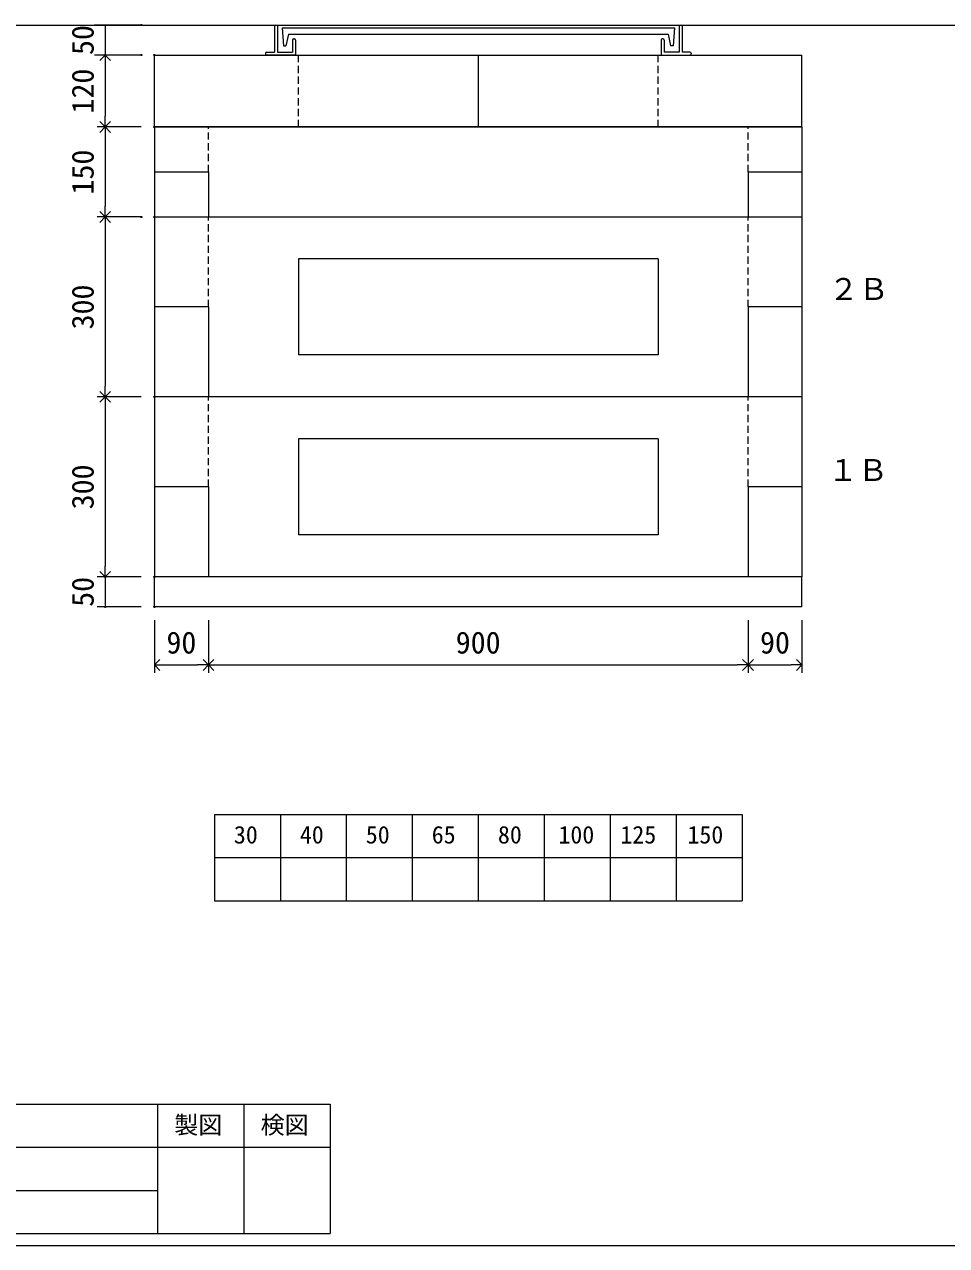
# Model space of a CAD drawing. Units: millimetres, scale not verified. Extents: x -4890 to 18490, y -2304 to 2304.
# Drawn here: x 308 to 1846, y -1971 to 65 of the extents above; entities that cross this region are included whole.
import ezdxf
from ezdxf.enums import TextEntityAlignment as Align

# ---------------------------------------------------------------- set-up
doc = ezdxf.new("R2010")
doc.units = ezdxf.units.MM
doc.header["$LTSCALE"] = 10
doc.header["$PDMODE"] = 32
doc.header["$PDSIZE"] = 2
for name, pattern in [('DASHED1', [1.8, 1.2, -0.6]), ('USER2', [50.8, 31.75, -6.35, 6.35, -6.35]), ('USER5', [3.185, 0.01, -3.175])]:
    doc.linetypes.add(name, pattern=pattern)
for name, color, linetype, lineweight in [('0-1_Defpoints', 7, 'USER2', 5), ('0-2_waku', 7, 'Continuous', 18), ('0-3_gaikei', 7, 'Continuous', 18), ('0-4_kakure', 7, 'USER5', 18), ('0-5_sunpou', 7, 'Continuous', 5), ('0-8_uchigawa', 6, 'Continuous', 18), ('0-A_futa', 3, 'Continuous', 18), ('0-B_GL', 4, 'Continuous', 18), ('0-D_文字１', 7, 'Continuous', 18)]:
    doc.layers.add(name, color=color, linetype=linetype, lineweight=lineweight)
doc.styles.add('ＭＳ ゴシック', font='')
doc.styles.get('ＭＳ ゴシック').set_extended_font_data('MS Gothic')

# ---------------------------------------------------------------- blocks, each defined once
blk = doc.blocks.new('_Open90')
at = {"layer": '0-5_sunpou'}
blk.add_line((0, 0), (-1, 0), dxfattribs=at)
blk.add_lwpolyline([(-0.5, 0.5), (0, 0), (-0.5, -0.5)], dxfattribs=at)
blk = doc.blocks.new('D73')
at = {"layer": '0-1_Defpoints'}
for p in [(1972.32, 2214.36), (1889.96, 2094.36), (1972.32, 2094.36)]:
    blk.add_point(p, dxfattribs=at)
at = {"layer": '0-5_sunpou'}
for p, q in [((1950.32, 2214.36), (1876.96, 2214.36)), ((1889.96, 2196.36), (1889.96, 2112.36)), ((1950.32, 2094.36), (1876.96, 2094.36))]:
    blk.add_line(p, q, dxfattribs=at)
at = {"layer": '0-5_sunpou', "xscale": 18, "yscale": 18}
for p, rotation in [((1889.96, 2214.36), 90), ((1889.96, 2094.36), 270)]:
    blk.add_blockref('_Open90', p, dxfattribs=dict(at, rotation=rotation))
at = {"layer": '0-5_sunpou', "style": 'ＭＳ ゴシック'}
blk.add_text('120', height=36.66, rotation=90, dxfattribs=at).set_placement((1881.96, 2116.86), align=Align.BOTTOM_LEFT)
blk = doc.blocks.new('D80')
at = {"layer": '0-1_Defpoints'}
for p in [(1972.32, 2214.36), (1889.96, 2094.36), (1972.32, 2094.36)]:
    blk.add_point(p, dxfattribs=at)
at = {"layer": '0-5_sunpou'}
for p, q in [((1950.32, 2214.36), (1876.96, 2214.36)), ((1889.96, 2196.36), (1889.96, 2112.36)), ((1950.32, 2094.36), (1876.96, 2094.36))]:
    blk.add_line(p, q, dxfattribs=at)
at = {"layer": '0-5_sunpou', "xscale": 18, "yscale": 18}
for p, rotation in [((1889.96, 2214.36), 90), ((1889.96, 2094.36), 270)]:
    blk.add_blockref('_Open90', p, dxfattribs=dict(at, rotation=rotation))
at = {"layer": '0-5_sunpou', "style": 'ＭＳ ゴシック'}
blk.add_text('120', height=36.66, rotation=90, dxfattribs=at).set_placement((1881.96, 2116.86), align=Align.BOTTOM_LEFT)
blk = doc.blocks.new('D81')
at = {"layer": '0-1_Defpoints'}
for p in [(1972.32, 1944.36), (1889.96, 1644.36), (1972.32, 1644.36)]:
    blk.add_point(p, dxfattribs=at)
at = {"layer": '0-5_sunpou'}
for p, q in [((1950.32, 1944.36), (1876.96, 1944.36)), ((1889.96, 1926.36), (1889.96, 1662.36)), ((1950.32, 1644.36), (1876.96, 1644.36))]:
    blk.add_line(p, q, dxfattribs=at)
at = {"layer": '0-5_sunpou', "xscale": 18, "yscale": 18}
for p, rotation in [((1889.96, 1944.36), 90), ((1889.96, 1644.36), 270)]:
    blk.add_blockref('_Open90', p, dxfattribs=dict(at, rotation=rotation))
at = {"layer": '0-5_sunpou', "style": 'ＭＳ ゴシック'}
blk.add_text('300', height=36.66, rotation=90, dxfattribs=at).set_placement((1881.96, 1756.86), align=Align.BOTTOM_LEFT)
blk = doc.blocks.new('D82')
at = {"layer": '0-1_Defpoints'}
for p in [(1972.32, 1644.36), (1889.96, 1344.36), (1972.32, 1344.36)]:
    blk.add_point(p, dxfattribs=at)
at = {"layer": '0-5_sunpou'}
for p, q in [((1950.32, 1644.36), (1876.96, 1644.36)), ((1889.96, 1626.36), (1889.96, 1362.36)), ((1950.32, 1344.36), (1876.96, 1344.36))]:
    blk.add_line(p, q, dxfattribs=at)
at = {"layer": '0-5_sunpou', "xscale": 18, "yscale": 18}
for p, rotation in [((1889.96, 1644.36), 90), ((1889.96, 1344.36), 270)]:
    blk.add_blockref('_Open90', p, dxfattribs=dict(at, rotation=rotation))
at = {"layer": '0-5_sunpou', "style": 'ＭＳ ゴシック'}
blk.add_text('300', height=36.66, rotation=90, dxfattribs=at).set_placement((1881.96, 1456.86), align=Align.BOTTOM_LEFT)
blk = doc.blocks.new('D77')
at = {"layer": '0-1_Defpoints'}
for p in [(1950.32, 2264.36), (1889.96, 2214.36), (1950.32, 2214.36)]:
    blk.add_point(p, dxfattribs=at)
at = {"layer": '0-5_sunpou'}
for p, q in [((1928.32, 2264.36), (1876.96, 2264.36)), ((1889.96, 2264.36), (1889.96, 2214.36)), ((1928.32, 2214.36), (1876.96, 2214.36))]:
    blk.add_line(p, q, dxfattribs=at)
at = {"layer": '0-5_sunpou', "style": 'ＭＳ ゴシック'}
blk.add_text('50', height=36.66, rotation=90, dxfattribs=at).set_placement((1881.96, 2214.36), align=Align.BOTTOM_LEFT)
blk = doc.blocks.new('D87')
at = {"layer": '0-1_Defpoints'}
for p in [(1972.32, 2094.36), (1889.96, 1944.36), (1950.32, 1944.36)]:
    blk.add_point(p, dxfattribs=at)
at = {"layer": '0-5_sunpou'}
for p, q in [((1950.32, 2094.36), (1876.96, 2094.36)), ((1889.96, 2076.36), (1889.96, 1962.36)), ((1928.32, 1944.36), (1876.96, 1944.36))]:
    blk.add_line(p, q, dxfattribs=at)
at = {"layer": '0-5_sunpou', "xscale": 18, "yscale": 18}
for p, rotation in [((1889.96, 2094.36), 90), ((1889.96, 1944.36), 270)]:
    blk.add_blockref('_Open90', p, dxfattribs=dict(at, rotation=rotation))
at = {"layer": '0-5_sunpou', "style": 'ＭＳ ゴシック'}
blk.add_text('150', height=36.66, rotation=90, dxfattribs=at).set_placement((1881.96, 1981.86), align=Align.BOTTOM_LEFT)
blk = doc.blocks.new('D91')
at = {"layer": '0-1_Defpoints'}
for p in [(1972.32, 1344.36), (1889.96, 1294.36), (1972.32, 1294.36)]:
    blk.add_point(p, dxfattribs=at)
at = {"layer": '0-5_sunpou'}
for p, q in [((1950.32, 1344.36), (1876.96, 1344.36)), ((1889.96, 1344.36), (1889.96, 1294.36)), ((1950.32, 1294.36), (1876.96, 1294.36))]:
    blk.add_line(p, q, dxfattribs=at)
at = {"layer": '0-5_sunpou', "style": 'ＭＳ ゴシック'}
blk.add_text('50', height=36.66, rotation=90, dxfattribs=at).set_placement((1881.96, 1294.36), align=Align.BOTTOM_LEFT)

msp = doc.modelspace()

# ---------------------------------------------------------------- linework, layer by layer
at = {"layer": '0-2_waku'}
for p, q in [((625, -1251.89), (625, -1395.89)), ((625, -1251.89), (625, -1395.89)), ((625, -1251.89), (625, -1395.89)), ((625, -1251.89), (625, -1395.89)), ((625, -1251.89), (1505, -1251.89)), ((735, -1251.89), (735, -1395.89)), ((845, -1251.89), (845, -1395.89)), ((845, -1251.89), (845, -1395.89)), ((955, -1251.89), (955, -1395.89)), ((1065, -1251.89), (1065, -1395.89)), ((1175, -1251.89), (1175, -1395.89)), ((1285, -1251.89), (1285, -1395.89)), ((1395, -1251.89), (1395, -1395.89)), ((1505, -1251.89), (1505, -1395.89)), ((625, -1323.89), (1505, -1323.89)), ((625, -1395.89), (1505, -1395.89)), ((-1210, -1734.89), (818, -1734.89)), ((530, -1734.89), (530, -1950.89)), ((530, -1734.89), (530, -1950.89)), ((674, -1734.89), (674, -1950.89)), ((818, -1734.89), (818, -1950.89)), ((-1210, -1806.89), (818, -1806.89)), ((-1210, -1878.89), (530, -1878.89)), ((-1210, -1950.89), (818, -1950.89)), ((-1230, -1970.89), (4890, -1970.89)), ((-1230, -1970.89), (4890, -1970.89))]:
    msp.add_line(p, q, dxfattribs=at)
at = {"layer": '0-3_gaikei'}
for p, q in [((525, 14.11), (1605, 14.11)), ((525, -105.89), (525, 14.11)), ((1065, 14.11), (1065, -105.89)), ((1605, -105.89), (1605, 14.11)), ((615, -105.89), (525, -105.89)), ((1605, -105.89), (525, -105.89)), ((1605, -105.89), (525, -105.89)), ((1605, -105.89), (525, -105.89)), ((1605, -105.89), (525, -105.89)), ((1605, -105.89), (525, -105.89)), ((1605, -105.89), (525, -105.89)), ((1605, -105.89), (525, -105.89)), ((1605, -105.89), (525, -105.89)), ((1605, -105.89), (525, -105.89)), ((1605, -105.89), (525, -105.89)), ((1605, -105.89), (525, -105.89)), ((1605, -105.89), (525, -105.89)), ((1605, -105.89), (525, -105.89)), ((1605, -105.89), (525, -105.89)), ((615, -105.89), (525, -105.89)), ((525, -105.89), (615, -105.89)), ((525, -105.89), (1605, -105.89)), ((525, -105.89), (1605, -105.89)), ((525, -105.89), (1605, -105.89)), ((525, -105.89), (1605, -105.89)), ((525, -105.89), (1605, -105.89)), ((525, -105.89), (1605, -105.89)), ((525, -105.89), (1605, -105.89)), ((525, -105.89), (1605, -105.89)), ((525, -105.89), (525, -255.89)), ((615, -105.89), (1515, -105.89)), ((1515, -105.89), (615, -105.89)), ((1515, -105.89), (615, -105.89)), ((1515, -105.89), (615, -105.89)), ((615, -105.89), (1515, -105.89)), ((615, -105.89), (1515, -105.89)), ((615, -105.89), (1515, -105.89)), ((1455, -105.89), (675, -105.89)), ((1455, -105.89), (675, -105.89)), ((1515, -105.89), (1605, -105.89)), ((1515, -105.89), (1605, -105.89)), ((1515, -105.89), (1605, -105.89)), ((1605, -105.89), (1605, -255.89)), ((525, -180.89), (615, -180.89)), ((615, -180.89), (615, -255.89)), ((1515, -180.89), (1515, -255.89)), ((1515, -180.89), (1605, -180.89)), ((525, -255.89), (525, -405.89)), ((525, -255.89), (525, -405.89)), ((525, -255.89), (525, -405.89)), ((525, -255.89), (1605, -255.89)), ((525, -255.89), (1605, -255.89)), ((525, -255.89), (1605, -255.89)), ((525, -255.89), (1605, -255.89)), ((525, -255.89), (1605, -255.89)), ((525, -255.89), (1605, -255.89)), ((525, -255.89), (1605, -255.89)), ((525, -255.89), (1605, -255.89)), ((525, -255.89), (1605, -255.89)), ((525, -255.89), (1605, -255.89)), ((525, -255.89), (1605, -255.89)), ((1605, -255.89), (1605, -405.89)), ((1605, -255.89), (1605, -405.89)), ((615, -405.89), (525, -405.89)), ((615, -405.89), (525, -405.89)), ((615, -405.89), (525, -405.89)), ((525, -405.89), (525, -555.89)), ((615, -405.89), (615, -555.89)), ((615, -405.89), (615, -555.89)), ((615, -405.89), (615, -555.89)), ((1605, -405.89), (1515, -405.89)), ((1605, -405.89), (1515, -405.89)), ((1515, -405.89), (1515, -555.89)), ((1515, -405.89), (1515, -555.89)), ((1515, -405.89), (1515, -555.89)), ((1605, -405.89), (1605, -555.89)), ((525, -555.89), (525, -705.89)), ((525, -555.89), (525, -705.89)), ((525, -555.89), (525, -705.89)), ((1605, -555.89), (525, -555.89)), ((1605, -555.89), (525, -555.89)), ((1605, -555.89), (525, -555.89)), ((1515, -555.89), (615, -555.89)), ((1515, -555.89), (615, -555.89)), ((1515, -555.89), (615, -555.89)), ((1455, -555.89), (675, -555.89)), ((1605, -555.89), (1605, -705.89)), ((1605, -555.89), (1605, -705.89)), ((1605, -555.89), (1605, -705.89)), ((615, -705.89), (525, -705.89)), ((615, -705.89), (525, -705.89)), ((615, -705.89), (525, -705.89)), ((525, -705.89), (525, -855.89)), ((615, -705.89), (615, -855.89)), ((615, -705.89), (615, -855.89)), ((615, -705.89), (615, -855.89)), ((1515, -705.89), (1515, -855.89)), ((1515, -705.89), (1515, -855.89)), ((1515, -705.89), (1515, -855.89)), ((1605, -705.89), (1515, -705.89)), ((1605, -705.89), (1515, -705.89)), ((1605, -705.89), (1515, -705.89)), ((1605, -705.89), (1605, -855.89)), ((1605, -855.89), (525, -855.89)), ((1605, -855.89), (525, -855.89)), ((1605, -855.89), (525, -855.89)), ((1605, -855.89), (525, -855.89)), ((1605, -855.89), (525, -855.89)), ((1605, -855.89), (525, -855.89)), ((1605, -855.89), (525, -855.89)), ((1605, -855.89), (525, -855.89)), ((1605, -855.89), (525, -855.89)), ((1605, -855.89), (525, -855.89)), ((525, -905.89), (525, -855.89)), ((1515, -855.89), (615, -855.89)), ((1515, -855.89), (615, -855.89)), ((1515, -855.89), (615, -855.89)), ((1455, -855.89), (675, -855.89)), ((1455, -855.89), (675, -855.89)), ((1605, -905.89), (1605, -855.89)), ((1605, -905.89), (525, -905.89)), ((1605, -905.89), (525, -905.89)), ((1605, -905.89), (525, -905.89))]:
    msp.add_line(p, q, dxfattribs=at)
msp.add_lwpolyline([(1605, -255.89), (1605, -405.89), (1515, -405.89)], dxfattribs=at)
at = {"layer": '0-4_kakure', "linetype": 'DASHED1', "lineweight": 5}
for p, q in [((765, -105.89), (765, 14.11)), ((1365, -105.89), (1365, 14.11)), ((615, -180.89), (615, -105.89)), ((1515, -180.89), (1515, -105.89)), ((615, -405.89), (615, -255.89)), ((1515, -405.89), (1515, -255.89)), ((615, -705.89), (615, -555.89)), ((1515, -705.89), (1515, -555.89))]:
    msp.add_line(p, q, dxfattribs=at)
at = {"layer": '0-5_sunpou'}
for p, q in [((503, 64.11), (425.14, 64.11)), ((503, 14.11), (425.14, 14.11)), ((525, -927.89), (525, -1015.81)), ((615, -927.89), (615, -1015.81)), ((615, -927.89), (615, -1015.81)), ((1515, -927.89), (1515, -1015.81)), ((1515, -927.89), (1515, -1015.81)), ((1605, -927.89), (1605, -1015.81)), ((543, -1002.81), (597, -1002.81)), ((633, -1002.81), (1497, -1002.81)), ((1533, -1002.81), (1587, -1002.81))]:
    msp.add_line(p, q, dxfattribs=at)
at = {"layer": '0-8_uchigawa'}
for p, q in [((1365, -325.89), (765, -325.89)), ((765, -325.89), (765, -485.89)), ((1365, -325.89), (1365, -485.89)), ((1365, -485.89), (765, -485.89)), ((1365, -625.89), (765, -625.89)), ((765, -625.89), (765, -785.89)), ((1365, -625.89), (1365, -785.89)), ((1365, -785.89), (765, -785.89))]:
    msp.add_line(p, q, dxfattribs=at)
at = {"layer": '0-A_futa'}
for p, q in [((725, 62.11), (725, 19.11)), ((727, 64.11), (730, 64.11)), ((730, 64.11), (730, 19.11)), ((1400, 64.11), (1400, 19.11)), ((1400, 64.11), (1403, 64.11)), ((1405, 62.11), (1405, 19.11)), ((737.81, 59.61), (1392.14, 59.61)), ((737.81, 59.61), (740.3, 29.61)), ((748.33, 48.61), (744.01, 29.61)), ((748.33, 48.61), (1381.67, 48.61)), ((757, 41.11), (758, 41.11)), ((1373, 41.11), (1372, 41.11)), ((1381.67, 48.61), (1385.99, 29.61)), ((1392.14, 59.61), (1389.89, 29.61)), ((740.3, 29.61), (744.01, 29.61)), ((755, 39.11), (755, 19.11)), ((760, 39.11), (760, 14.11)), ((1370, 39.11), (1370, 14.11)), ((1375, 39.11), (1375, 19.11)), ((1389.89, 29.61), (1385.99, 29.61)), ((710, 17.11), (710, 16.11)), ((712, 19.11), (725, 19.11)), ((760, 14.11), (712, 14.11)), ((730, 19.11), (755, 19.11)), ((1370, 14.11), (1418, 14.11)), ((1400, 19.11), (1375, 19.11)), ((1418, 19.11), (1405, 19.11)), ((1420, 17.11), (1420, 16.11))]:
    msp.add_line(p, q, dxfattribs=at)
for centre, start, end in [((727, 62.11), 90, 180), ((1403, 62.11), 0, 90), ((757, 39.11), 90, 180), ((758, 39.11), 0, 90), ((1372, 39.11), 90, 180), ((1373, 39.11), 0, 90), ((712, 17.11), 90, 180), ((712, 16.11), 180, 270), ((1418, 17.11), 0, 90), ((1418, 16.11), 270, 0)]:
    msp.add_arc(centre, 2, start, end, dxfattribs=at)
at = {"layer": '0-B_GL'}
msp.add_line((-1230, 64.11), (4890, 64.11), dxfattribs=at)
msp.add_line((-1230, 64.11), (4890, 64.11), dxfattribs=at)
msp.add_line((-1230, 64.11), (4890, 64.11), dxfattribs=at)

# ---------------------------------------------------------------- block references
at = {"layer": '0-5_sunpou'}
for name in ['D77', 'D73', 'D80', 'D87', 'D81', 'D82', 'D91']:
    msp.add_blockref(name, (-1447.32, -2200.25), dxfattribs=at)
at = {"layer": '0-5_sunpou', "xscale": 18, "yscale": 18, "rotation": 180}
for p in [(525, -1002.81), (615, -1002.81), (1515, -1002.81)]:
    msp.add_blockref('_Open90', p, dxfattribs=at)
at = {"layer": '0-5_sunpou', "xscale": 18, "yscale": 18}
for p in [(615, -1002.81), (1515, -1002.81), (1605, -1002.81)]:
    msp.add_blockref('_Open90', p, dxfattribs=at)

# ---------------------------------------------------------------- texts
at = {"layer": '0-5_sunpou', "style": 'ＭＳ ゴシック'}
for s, p in [('90', (545, -994.81)), ('900', (1027.5, -994.81)), ('90', (1535, -994.81))]:
    msp.add_text(s, height=36.66, dxfattribs=at).set_placement(p, align=Align.BOTTOM_LEFT)
at = {"layer": '0-D_文字１', "style": 'ＭＳ ゴシック'}
for s, height, p in [('２Ｂ', 36.66, (1649.63, -405.33)), ('１Ｂ', 36.66, (1648.31, -707.2)), ('30', 29.33, (657.46, -1309.33)), ('40', 29.33, (767.46, -1309.33)), ('50', 29.33, (877.46, -1309.33)), ('65', 29.33, (987.46, -1309.33)), ('80', 29.33, (1097.86, -1309.33)), ('100', 29.33, (1198.74, -1309.33)), ('125', 29.33, (1302.13, -1309.33)), ('150', 29.33, (1413.89, -1309.33)), ('製図', 29.33, (558.06, -1793.14)), ('検図', 29.33, (702.06, -1793.14))]:
    msp.add_text(s, height=height, dxfattribs=at).set_placement(p, align=Align.BOTTOM_LEFT)

doc.saveas('drawing.dxf')
